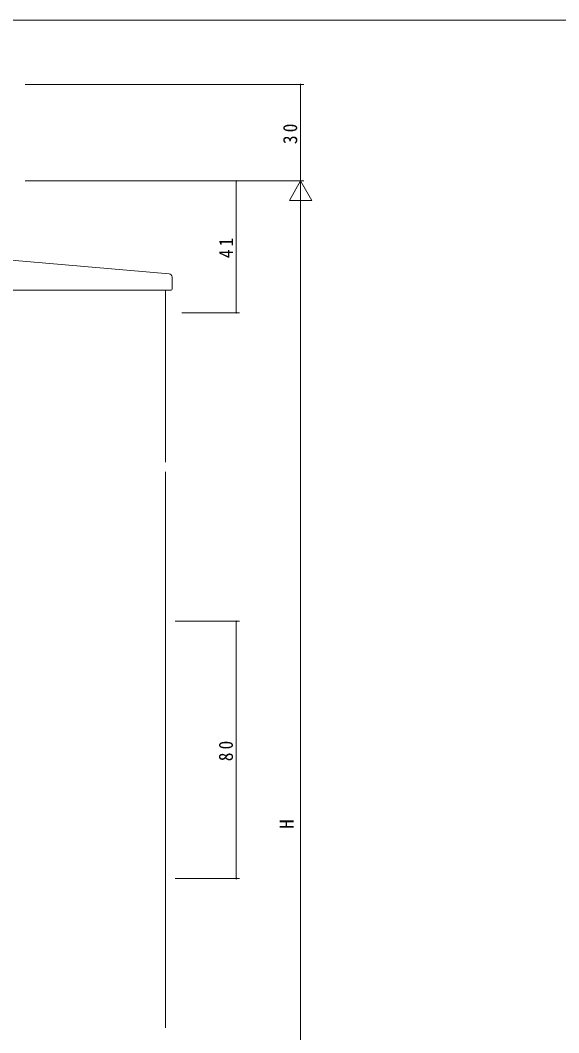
# Model space of a CAD drawing. Units: millimetres on the paper. Extents: x -420 to 373, y -297 to 267.
# Drawn here: x -268 to -100.5, y -50.6 to 264.4 of the extents above; entities that cross this region are included whole.
import ezdxf
from ezdxf.enums import TextEntityAlignment as Align

# ---------------------------------------------------------------- set-up
doc = ezdxf.new("R2010")
doc.units = ezdxf.units.MM
for name, color, linetype, lineweight in [('0-1_YKK_ZWAK', 7, 'Continuous', 9), ('0-4_YKK_12', 2, 'Continuous', 9), ('0-5_YKK_13', 4, 'Continuous', 9), ('0-6_YKK_D', 6, 'Continuous', 9)]:
    doc.layers.add(name, color=color, linetype=linetype, lineweight=lineweight)
doc.styles.add('ＭＳ ゴシック', font='')
doc.styles.get('ＭＳ ゴシック').set_extended_font_data('MS Gothic')

msp = doc.modelspace()

# ---------------------------------------------------------------- linework, layer by layer
at = {"layer": '0-1_YKK_ZWAK'}
msp.add_line((352.3, 264.425), (-417.7, 264.425), dxfattribs=at)
at = {"layer": '0-4_YKK_12'}
for p, q in [((-222.8, 180.409), (-222.8, 126.925)), ((-222.8, 123.925), (-222.8, -49.075))]:
    msp.add_line(p, q, dxfattribs=at)
at = {"layer": '0-5_YKK_13'}
for p, q in [((-221.715, 185.506), (-273.177, 190.008)), ((-220.802, 180.726), (-220.802, 184.51)), ((-277.302, 180.426), (-221.103, 180.426))]:
    msp.add_line(p, q, dxfattribs=at)
for centre, radius, start, end in [((-221.802, 184.51), 1, 0, 85), ((-221.103, 180.726), 0.3, 270, 0)]:
    msp.add_arc(centre, radius, start, end, dxfattribs=at)
at = {"layer": '0-6_YKK_D'}
for p, q in [((-266.5, 244.425), (-179.803, 244.425)), ((-180.803, 214.425), (-180.803, 244.425)), ((-266.5, 214.425), (-179.803, 214.425)), ((-266.5, 214.425), (-179.803, 214.425)), ((-217.8, 214.425), (-199.802, 214.425)), ((-200.803, 173.425), (-200.803, 214.425)), ((-180.803, 214.425), (-184.302, 208.363)), ((-180.803, 214.425), (-180.803, 202.3)), ((-180.803, 214.425), (-177.302, 208.363)), ((-184.302, 208.363), (-177.302, 208.363)), ((-180.803, 207.425), (-180.803, -178.575)), ((-217.8, 173.425), (-199.802, 173.425)), ((-219.8, 77.425), (-199.802, 77.425)), ((-200.803, 77.425), (-200.803, -2.575)), ((-219.8, -2.575), (-199.802, -2.575))]:
    msp.add_line(p, q, dxfattribs=at)
for centre, start, end in [((-180.803, 244.425), 90, 270), ((-180.803, 244.425), 270, 90), ((-200.803, 214.425), 90, 270), ((-200.803, 214.425), 270, 90), ((-200.803, 173.425), 90, 270), ((-200.803, 173.425), 270, 90), ((-200.803, 77.425), 90, 270), ((-200.803, 77.425), 270, 90), ((-200.803, -2.575), 90, 270), ((-200.803, -2.575), 270, 90)]:
    msp.add_arc(centre, 0.106, start, end, dxfattribs=at)

# ---------------------------------------------------------------- texts
at = {"layer": '0-6_YKK_D', "color": 3, "style": 'ＭＳ ゴシック'}
msp.add_text('H', height=4.399, rotation=90, dxfattribs=at).set_placement((-181.603, 12.825), align=Align.BOTTOM_LEFT)
at = {"layer": '0-6_YKK_D', "color": 3, "char_height": 4.399, "attachment_point": 7, "rotation": 90, "style": 'ＭＳ ゴシック'}
for s, insert in [('\\T1.36;\\W0.9;30', (-181.803, 225.905)), ('\\T1.36;\\W0.9;41', (-201.803, 190.405)), ('\\T1.36;\\W0.9;80', (-201.803, 33.905))]:
    msp.add_mtext(s, dxfattribs=dict(at, insert=insert))

doc.saveas('drawing.dxf')
